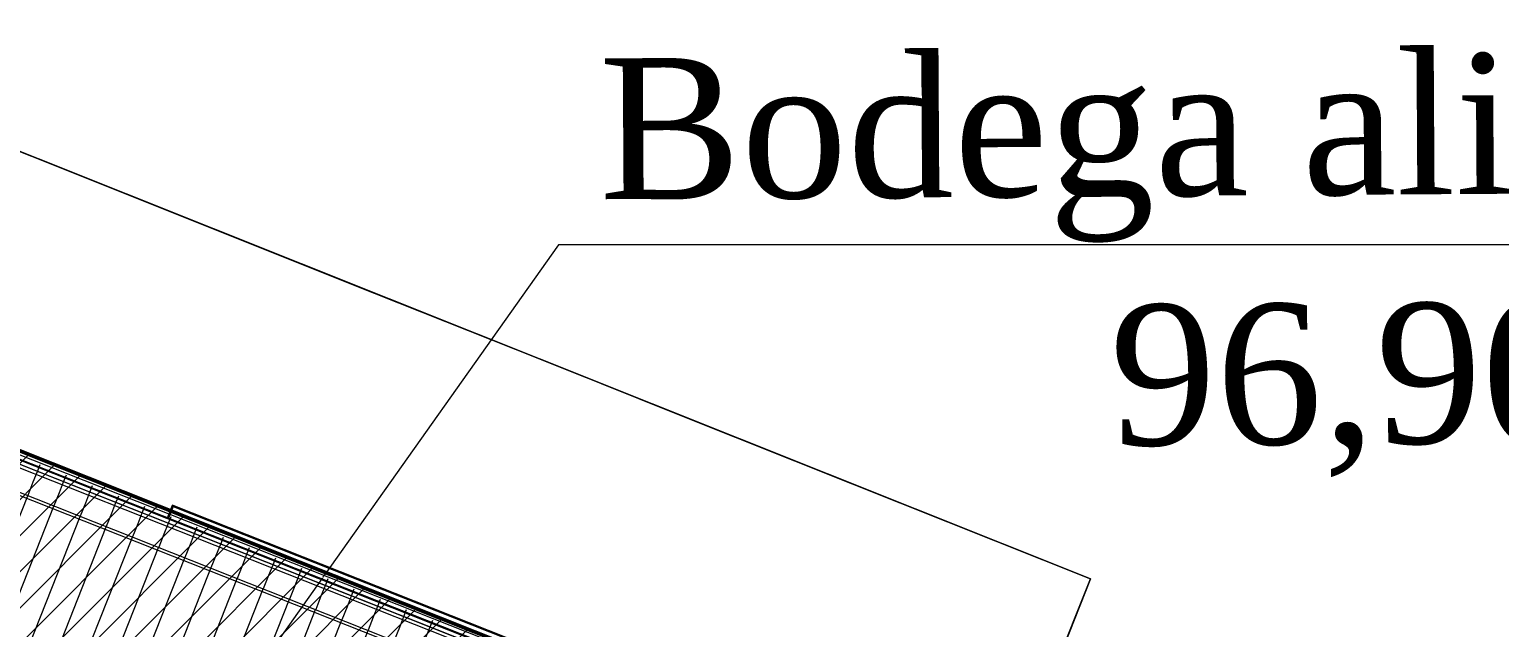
# Model space of a CAD drawing. Header units: metres. Extents: x -207 to 292, y -187 to 169.
# Drawn here: x -29.42 to -11.14, y 31.28 to 38.71 of the extents above; entities that cross this region are included whole.
import ezdxf

# ---------------------------------------------------------------- set-up
doc = ezdxf.new("R2010")
doc.units = ezdxf.units.M
for name, color, linetype, lineweight in [('A-FLOR', 7, 'Continuous', 9), ('A-ROOF', 7, 'Continuous', 9), ('A-ROOF-PATT', 7, 'Continuous', 9), ('C-BLDG-PADS', 7, 'Continuous', 9), ('C-TOPO', 7, 'Continuous', 9), ('edificios', 7, 'Continuous', 50), ('I-WALL', 7, 'Continuous', 9), ('VEREDAS', 7, 'Continuous', 9)]:
    doc.layers.add(name, color=color, linetype=linetype, lineweight=lineweight)
doc.layers.add('PR10-ARQ-PL-001-Emplazamiento-C-1_dwg', color=7, linetype='Continuous', lineweight=9, true_color=0x767676)
doc.layers.add('TEXTO', color=5, linetype='Continuous', lineweight=9, true_color=0x0000ff)
doc.styles.add('Times New Roman', font='times.ttf', dxfattribs={"height": 1.75})

# ---------------------------------------------------------------- blocks, each defined once
blk = doc.blocks.new('FP_2-PLANTA EMPLAZAMIENTO ACTUALIZADO')
at = {"layer": 'A-ROOF'}
blk.add_line((-11.203, 26.164), (-31.747, 34.294), dxfattribs=at)
at = {"layer": 'A-ROOF-PATT', "color": 254, "true_color": 0xcbe5d8}
for p, q in [((-29.294, 33.299), (-29.328, 33.214)), ((-29.328, 33.214), (-29.38, 33.083)), ((-28.969, 33.17), (-29.003, 33.085)), ((-29.38, 33.083), (-29.445, 32.919)), ((-29.055, 32.954), (-29.119, 32.79)), ((-29.003, 33.085), (-29.055, 32.954)), ((-28.677, 32.956), (-28.729, 32.825)), ((-28.644, 33.041), (-28.677, 32.956)), ((-28.318, 32.912), (-28.352, 32.827)), ((-28.729, 32.825), (-28.794, 32.662)), ((-28.352, 32.827), (-28.404, 32.696)), ((-27.993, 32.784), (-28.026, 32.699)), ((-28.404, 32.696), (-28.468, 32.533)), ((-28.078, 32.567), (-28.143, 32.404)), ((-28.026, 32.699), (-28.078, 32.567)), ((-27.701, 32.57), (-27.753, 32.439)), ((-27.667, 32.655), (-27.701, 32.57)), ((-27.753, 32.439), (-27.817, 32.275)), ((-27.375, 32.441), (-27.427, 32.31)), ((-27.342, 32.526), (-27.375, 32.441)), ((-27.016, 32.397), (-27.05, 32.312)), ((-27.427, 32.31), (-27.492, 32.147)), ((-27.102, 32.181), (-27.167, 32.018)), ((-27.05, 32.312), (-27.102, 32.181)), ((-26.725, 32.184), (-26.776, 32.052)), ((-26.691, 32.268), (-26.725, 32.184)), ((-26.776, 32.052), (-26.841, 31.889)), ((-26.399, 32.055), (-26.451, 31.923)), ((-26.365, 32.14), (-26.399, 32.055)), ((-26.04, 32.011), (-26.074, 31.926)), ((-26.451, 31.923), (-26.516, 31.76)), ((-26.074, 31.926), (-26.126, 31.795)), ((-25.715, 31.882), (-25.748, 31.797)), ((-26.126, 31.795), (-26.19, 31.631)), ((-25.8, 31.666), (-25.865, 31.503)), ((-25.748, 31.797), (-25.8, 31.666)), ((-25.423, 31.668), (-25.475, 31.537)), ((-25.389, 31.753), (-25.423, 31.668)), ((-25.475, 31.537), (-25.539, 31.374)), ((-25.097, 31.54), (-25.149, 31.408)), ((-25.064, 31.625), (-25.097, 31.54)), ((-24.738, 31.496), (-24.772, 31.411)), ((-25.149, 31.408), (-25.214, 31.245)), ((-24.824, 31.28), (-24.888, 31.116)), ((-24.772, 31.411), (-24.824, 31.28)), ((-24.446, 31.282), (-24.498, 31.151)), ((-24.413, 31.367), (-24.446, 31.282))]:
    blk.add_line(p, q, dxfattribs=at)
blk = doc.blocks.new('YADRAN_LASQUEMAS_ARQ_MO_001_OFIC ADM_rvt-1-PLANTA EMPLAZAMIENTO ACTUALIZADO')
at = {"layer": 'A-ROOF-PATT', "true_color": 0x008040}
h = blk.add_hatch(dxfattribs=at)
h.set_pattern_fill('FP_5', color=116, style=0, pattern_type=2)
h.set_pattern_definition([(248.41, (-22.244, 28.286), (0.325444, -0.128787), [])])
h.paths.add_polyline_path([(-12.582, 22.681), (-11.363, 25.762), (-31.907, 33.891), (-33.126, 30.811), (-12.632, 22.701)])
at = {"layer": 'A-FLOR'}
for p, q in [((-31.783, 34.19), (-18.898, 29.091)), ((-18.898, 29.091), (-31.783, 34.19))]:
    blk.add_line(p, q, dxfattribs=at)
at = {"layer": 'A-ROOF'}
for p, q in [((-11.203, 26.164), (-31.747, 34.294)), ((-31.803, 34.155), (-11.259, 26.025)), ((-11.376, 25.728), (-31.92, 33.858)), ((-31.907, 33.891), (-11.363, 25.762))]:
    blk.add_line(p, q, dxfattribs=at)
at = {"layer": 'I-WALL'}
for p, q in [((-18.922, 29.155), (-31.76, 34.236)), ((-31.76, 34.236), (-23.211, 30.853)), ((-23.207, 30.862), (-31.756, 34.245)), ((-31.756, 34.245), (-18.918, 29.165)), ((-27.706, 32.642), (-27.645, 32.797)), ((-27.645, 32.797), (-27.706, 32.642)), ((-27.696, 32.638), (-27.639, 32.784)), ((-27.639, 32.784), (-27.696, 32.638)), ((-27.645, 32.797), (-27.635, 32.793)), ((-27.635, 32.793), (-27.645, 32.797)), ((-27.639, 32.784), (-19.178, 29.436)), ((-19.178, 29.436), (-27.639, 32.784)), ((-27.635, 32.793), (-19.165, 29.441)), ((-19.165, 29.441), (-27.635, 32.793)), ((-27.696, 32.638), (-27.706, 32.642)), ((-27.706, 32.642), (-27.696, 32.638))]:
    blk.add_line(p, q, dxfattribs=at)
at = {"layer": 'A-ROOF'}
blk.add_blockref('FP_2-PLANTA EMPLAZAMIENTO ACTUALIZADO', (0, 0), dxfattribs=at)
blk = doc.blocks.new('PR10-ARQ-PL-001-Emplazamiento-C-1_dwg-674643-PLANTA EMPLAZAMIENTO ACTUALIZADO')
at = {"lineweight": 9, "true_color": 0x0000ff}
h = blk.add_hatch(dxfattribs=at)
h.set_pattern_fill('FP_4', color=5, style=0, pattern_type=2)
h.set_pattern_definition([(45, (0, 0), (-0.2245064, 0.2245064), [])])
h.paths.add_polyline_path([(-24.731, 22.145), (-21.468, 30.261), (-31.763, 34.355), (-35.025, 26.239), (-25.3, 22.372)])
at = {"lineweight": 9, "flags": 128}
blk.add_lwpolyline([(-21.48, 30.231), (-21.468, 30.261), (-31.763, 34.355), (-35.025, 26.239), (-24.731, 22.145)], dxfattribs=at)
at = {"layer": 'C-BLDG-PADS'}
blk.add_line((-16.229, 31.882), (-17.098, 29.706), dxfattribs=at)
at = {"layer": 'C-BLDG-PADS', "flags": 128}
blk.add_lwpolyline([(-14.421, 18.09), (-14.436, 18.052), (-35.025, 26.239), (-32.306, 33.004), (-33.317, 33.408), (-31.494, 37.972), (-16.229, 31.882)], dxfattribs=at)
at = {"layer": 'C-TOPO', "flags": 128}
for points in [[(-38.202, 39.256), (-35.279, 38.088), (-32.628, 37.029), (-31.975, 36.768), (-31.494, 37.972), (-31.459, 37.958), (-30.263, 37.481), (-28.516, 36.784), (-25.419, 35.548), (-22.802, 34.504), (-21.367, 33.931), (-19.193, 33.064), (-16.229, 31.882), (-16.689, 30.73), (-15.923, 30.437), (-14.455, 29.876), (-11.139, 28.61), (-10.174, 28.241), (-10.017, 28.181), (-6.527, 26.848), (-6.351, 26.781), (5.097, 22.407), (6.438, 21.895), (8.293, 21.186)], [(-17.098, 29.706), (-16.229, 31.882), (-31.494, 37.972), (-33.317, 33.408), (-32.306, 33.004), (-35.025, 26.239), (-14.436, 18.052), (-14.421, 18.09)], [(-31.975, 36.768), (-31.494, 37.972), (-31.459, 37.958), (-30.263, 37.481), (-28.516, 36.784), (-25.419, 35.548), (-22.802, 34.504), (-21.367, 33.931), (-19.193, 33.064), (-16.229, 31.882), (-16.689, 30.73), (-16.696, 30.713), (-17.098, 29.706)], [(-17.098, 29.706), (-16.696, 30.713), (-16.689, 30.73), (-16.229, 31.882), (-19.193, 33.064), (-21.367, 33.931), (-22.802, 34.504), (-25.419, 35.548), (-28.516, 36.784), (-30.263, 37.481), (-31.459, 37.958), (-31.494, 37.972), (-31.975, 36.768)]]:
    blk.add_lwpolyline(points, dxfattribs=at)
at = {"layer": 'edificios', "flags": 128}
blk.add_lwpolyline([(-19.069, 29.307), (-31.763, 34.355), (-35.025, 26.239)], dxfattribs=at)
at = {"layer": 'TEXTO'}
for p, q in [((-25.779, 31.896), (-29.133, 27.167)), ((-25.766, 31.915), (-25.774, 31.904))]:
    blk.add_line(p, q, dxfattribs=at)
at = {"layer": 'TEXTO', "flags": 128}
blk.add_lwpolyline([(7.118, 36.035), (-22.845, 36.035), (-25.76, 31.923)], dxfattribs=at)
at = {"layer": 'VEREDAS', "flags": 128}
blk.add_lwpolyline([(-32.306, 33.004), (-33.317, 33.408), (-31.494, 37.972), (-16.229, 31.882), (-17.098, 29.706)], dxfattribs=at)
at = {"layer": 'TEXTO', "char_height": 1.75, "attachment_point": 1, "rotation": 0.3432, "line_spacing_factor": 1.029793, "style": 'Times New Roman'}
for s, insert, width in [('Bodega alimento', (-22.345, 38.352), 21.39243), ('96,90 m2', (-15.997, 35.292), 11.91644)]:
    blk.add_mtext(s, dxfattribs=dict(at, insert=insert, width=width))

msp = doc.modelspace()

# ---------------------------------------------------------------- linework, layer by layer
at = {"layer": 'C-BLDG-PADS'}
for p, q in [((-31.494, 37.972), (-16.229, 31.882)), ((-16.229, 31.882), (-17.506, 28.685))]:
    msp.add_line(p, q, dxfattribs=at)
at = {"layer": 'C-TOPO'}
for p, q in [((-16.229, 31.882), (-31.494, 37.972)), ((-30.263, 37.481), (-28.516, 36.784)), ((-28.516, 36.784), (-30.263, 37.481)), ((-28.516, 36.784), (-30.263, 37.481)), ((-28.516, 36.784), (-25.419, 35.548)), ((-25.419, 35.548), (-28.516, 36.784)), ((-25.419, 35.548), (-28.516, 36.784)), ((-25.419, 35.548), (-22.802, 34.504)), ((-22.802, 34.504), (-25.419, 35.548)), ((-22.802, 34.504), (-25.419, 35.548)), ((-22.802, 34.504), (-21.367, 33.931)), ((-21.367, 33.931), (-22.802, 34.504)), ((-21.367, 33.931), (-22.802, 34.504)), ((-21.367, 33.931), (-19.193, 33.064)), ((-19.193, 33.064), (-21.367, 33.931)), ((-19.193, 33.064), (-21.367, 33.931)), ((-19.193, 33.064), (-16.229, 31.882)), ((-16.229, 31.882), (-19.193, 33.064)), ((-16.229, 31.882), (-19.193, 33.064)), ((-16.229, 31.882), (-17.506, 28.685)), ((-16.229, 31.882), (-16.689, 30.73)), ((-16.689, 30.73), (-16.229, 31.882)), ((-16.689, 30.73), (-16.229, 31.882))]:
    msp.add_line(p, q, dxfattribs=at)

# ---------------------------------------------------------------- block references
at = {"lineweight": 5}
msp.add_blockref('YADRAN_LASQUEMAS_ARQ_MO_001_OFIC ADM_rvt-1-PLANTA EMPLAZAMIENTO ACTUALIZADO', (0, 0), dxfattribs=at)
at = {"layer": 'PR10-ARQ-PL-001-Emplazamiento-C-1_dwg', "color": 7}
msp.add_blockref('PR10-ARQ-PL-001-Emplazamiento-C-1_dwg-674643-PLANTA EMPLAZAMIENTO ACTUALIZADO', (0, 0), dxfattribs=at)

doc.saveas('drawing.dxf')
